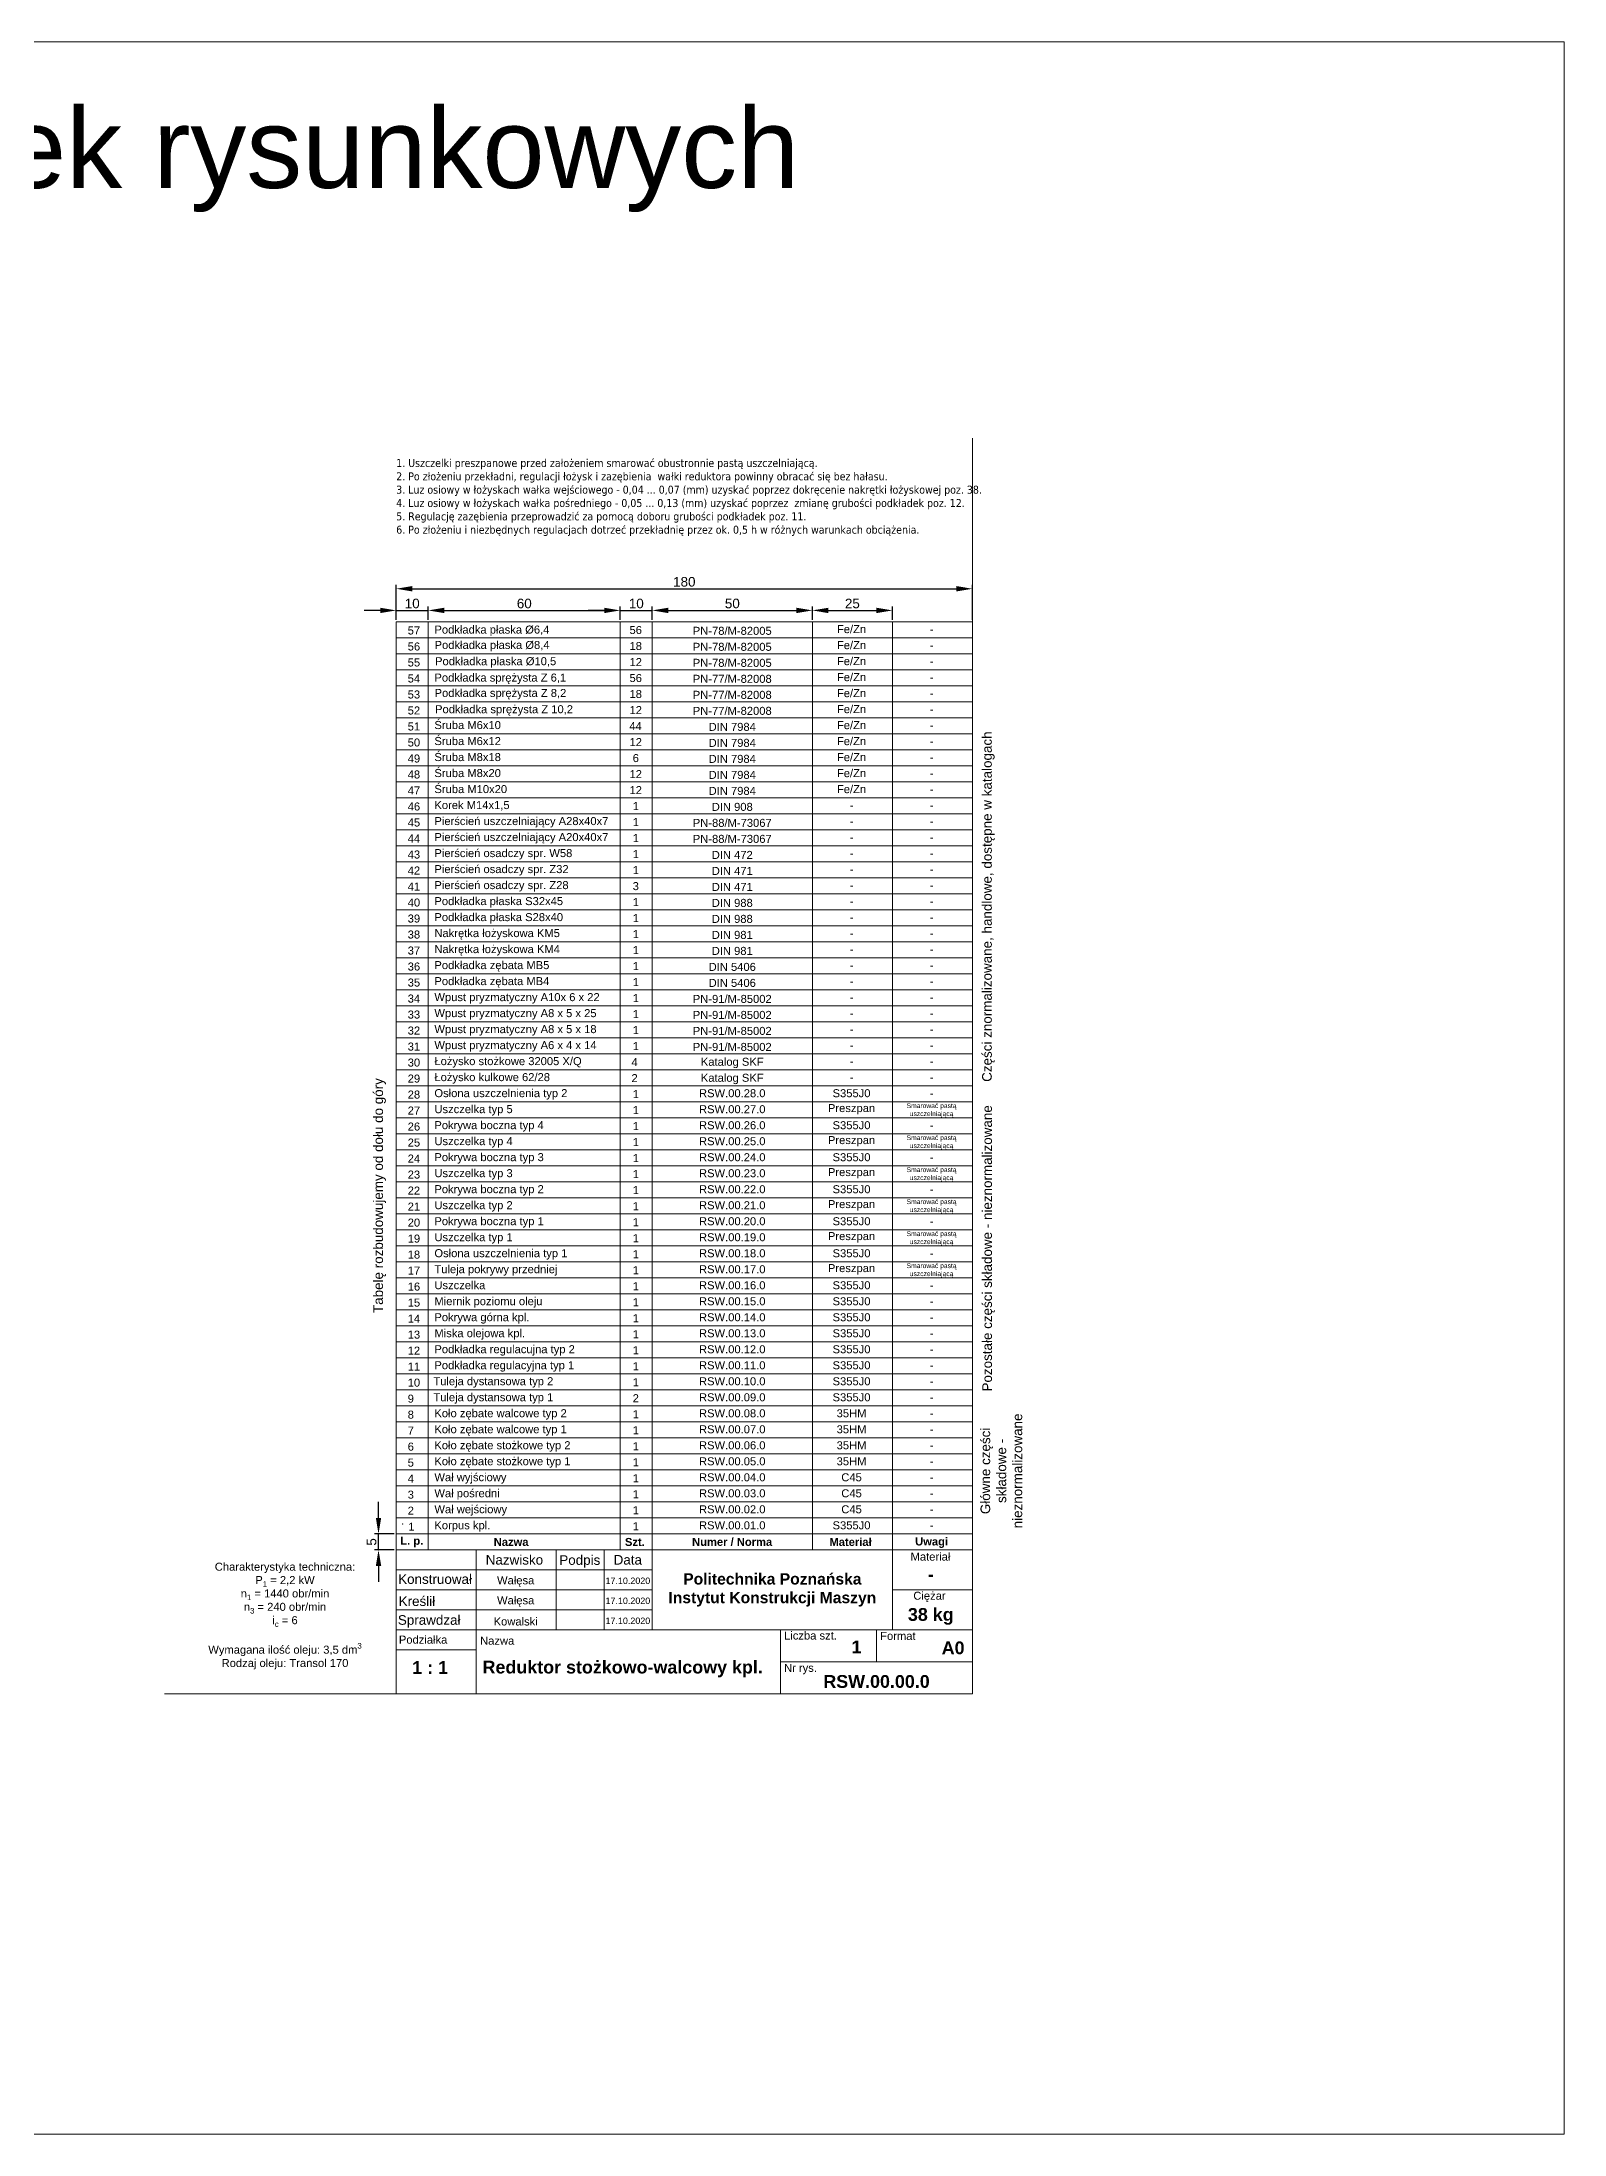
# Model space of a CAD drawing. Header units: millimetres. Extents: x 1987 to 2938, y 1540 to 2194.
# Drawn here: x 2463 to 2938, y 1540 to 2194 of the extents above; entities that cross this region are included whole.
import ezdxf
from ezdxf.enums import TextEntityAlignment as Align

# ---------------------------------------------------------------- set-up
doc = ezdxf.new("R2010")
doc.units = ezdxf.units.MM
doc.layers.get('Defpoints').update_dxf_attribs({"lineweight": 9})
doc.layers.add('Cienka', color=7, linetype='Continuous', lineweight=5)
doc.layers.add('Gruba', color=7, linetype='Continuous', lineweight=15)
doc.styles.add('arial_ttf', font='arial.ttf')
doc.styles.add('arial_ttfB', font='arialbd.ttf')
doc.styles.add('Inzynierka', font='arial.ttf')
doc.styles.get("Standard").update_dxf_attribs({"font": 'arial.ttf'})
doc.dimstyles.new('ISO-25', dxfattribs={"dimtxt": 2.5, "dimasz": 2.5, "dimexe": 1.25, "dimexo": 0.625, "dimtad": 1, "dimtxsty": 'Standard', "dimcen": 2.5, "dimadec": 0, "dimazin": 0, "dimtfac": 1, "dimtmove": 0, "dimatfit": 3, "dimfxl": 1, "dimarcsym": 0})

# ---------------------------------------------------------------- blocks, each defined once
blk = doc.blocks.new('*D26')
at = {"layer": 'Cienka', "color": 0, "lineweight": -2, "transparency": 16777216}
for p, q in [((2568.6, 2016.51), (2563.6, 2016.51)), ((2573.6, 2013.6), (2573.6, 2017.76)), ((2573.6, 2016.51), (2583.61, 2016.51)), ((2583.61, 2013.6), (2583.61, 2017.76)), ((2588.61, 2016.51), (2593.61, 2016.51))]:
    blk.add_line(p, q, dxfattribs=at)
at = {"layer": 'Cienka', "color": 0, "transparency": 16777216}
for points in [[(2568.6, 2017.34), (2568.6, 2015.67), (2573.6, 2016.51)], [(2588.61, 2017.34), (2588.61, 2015.67), (2583.61, 2016.51)]]:
    blk.add_solid(points, dxfattribs=at)
at = {"layer": 'Defpoints', "color": 0, "transparency": 16777216}
for p in [(2583.61, 2016.51), (2573.6, 2012.97), (2583.61, 2012.97)]:
    blk.add_point(p, dxfattribs=at)
at = {"layer": 'Cienka', "color": 0, "transparency": 16777216, "insert": (2578.61, 2018.66), "char_height": 3, "attachment_point": 5}
blk.add_mtext('10', dxfattribs=at)
blk = doc.blocks.new('*D27')
at = {"layer": 'Cienka', "color": 0, "lineweight": -2, "transparency": 16777216}
for p, q in [((2583.61, 2013.6), (2583.61, 2017.76)), ((2588.61, 2016.51), (2638.6, 2016.51)), ((2643.6, 2013.6), (2643.6, 2017.76))]:
    blk.add_line(p, q, dxfattribs=at)
at = {"layer": 'Cienka', "color": 0, "transparency": 16777216}
for points in [[(2588.61, 2017.34), (2588.61, 2015.67), (2583.61, 2016.51)], [(2638.6, 2017.34), (2638.6, 2015.67), (2643.6, 2016.51)]]:
    blk.add_solid(points, dxfattribs=at)
at = {"layer": 'Defpoints', "color": 0, "transparency": 16777216}
for p in [(2643.6, 2016.51), (2583.61, 2012.97), (2643.6, 2012.97)]:
    blk.add_point(p, dxfattribs=at)
at = {"layer": 'Cienka', "color": 0, "transparency": 16777216, "insert": (2613.61, 2018.66), "char_height": 3, "attachment_point": 5}
blk.add_mtext('60', dxfattribs=at)
blk = doc.blocks.new('*D28')
at = {"layer": 'Cienka', "color": 0, "lineweight": -2, "transparency": 16777216}
for p, q in [((2638.6, 2016.51), (2633.6, 2016.51)), ((2643.6, 2013.6), (2643.6, 2017.76)), ((2643.6, 2016.51), (2653.6, 2016.51)), ((2653.6, 2013.6), (2653.6, 2017.76)), ((2658.6, 2016.51), (2663.6, 2016.51))]:
    blk.add_line(p, q, dxfattribs=at)
at = {"layer": 'Cienka', "color": 0, "transparency": 16777216}
for points in [[(2638.6, 2017.34), (2638.6, 2015.67), (2643.6, 2016.51)], [(2658.6, 2017.34), (2658.6, 2015.67), (2653.6, 2016.51)]]:
    blk.add_solid(points, dxfattribs=at)
at = {"layer": 'Defpoints', "color": 0, "transparency": 16777216}
for p in [(2653.6, 2016.51), (2643.6, 2012.97), (2653.6, 2012.97)]:
    blk.add_point(p, dxfattribs=at)
at = {"layer": 'Cienka', "color": 0, "transparency": 16777216, "insert": (2648.6, 2018.66), "char_height": 3, "attachment_point": 5}
blk.add_mtext('10', dxfattribs=at)
blk = doc.blocks.new('*D29')
at = {"layer": 'Cienka', "color": 0, "lineweight": -2, "transparency": 16777216}
for p, q in [((2653.6, 2013.6), (2653.6, 2017.76)), ((2658.6, 2016.51), (2698.6, 2016.51)), ((2703.6, 2013.6), (2703.6, 2017.76))]:
    blk.add_line(p, q, dxfattribs=at)
at = {"layer": 'Cienka', "color": 0, "transparency": 16777216}
for points in [[(2658.6, 2017.34), (2658.6, 2015.67), (2653.6, 2016.51)], [(2698.6, 2017.34), (2698.6, 2015.67), (2703.6, 2016.51)]]:
    blk.add_solid(points, dxfattribs=at)
at = {"layer": 'Defpoints', "color": 0, "transparency": 16777216}
for p in [(2703.6, 2016.51), (2653.6, 2012.97), (2703.6, 2012.97)]:
    blk.add_point(p, dxfattribs=at)
at = {"layer": 'Cienka', "color": 0, "transparency": 16777216, "insert": (2678.6, 2018.66), "char_height": 3, "attachment_point": 5}
blk.add_mtext('50', dxfattribs=at)
blk = doc.blocks.new('*D30')
at = {"layer": 'Cienka', "color": 0, "lineweight": -2, "transparency": 16777216}
for p, q in [((2703.6, 2013.6), (2703.6, 2017.76)), ((2708.6, 2016.51), (2723.6, 2016.51)), ((2728.6, 2013.6), (2728.6, 2017.76))]:
    blk.add_line(p, q, dxfattribs=at)
at = {"layer": 'Cienka', "color": 0, "transparency": 16777216}
for points in [[(2708.6, 2017.34), (2708.6, 2015.67), (2703.6, 2016.51)], [(2723.6, 2017.34), (2723.6, 2015.67), (2728.6, 2016.51)]]:
    blk.add_solid(points, dxfattribs=at)
at = {"layer": 'Defpoints', "color": 0, "transparency": 16777216}
for p in [(2728.6, 2016.51), (2703.6, 2012.97), (2728.6, 2012.97)]:
    blk.add_point(p, dxfattribs=at)
at = {"layer": 'Cienka', "color": 0, "transparency": 16777216, "insert": (2716.1, 2018.66), "char_height": 3, "attachment_point": 5}
blk.add_mtext('25', dxfattribs=at)
blk = doc.blocks.new('*D31')
at = {"layer": 'Cienka', "color": 0, "lineweight": -2, "transparency": 16777216}
for p, q in [((2568.08, 1732.97), (2568.08, 1737.97)), ((2572.98, 1727.97), (2566.83, 1727.97)), ((2568.08, 1722.97), (2568.08, 1727.97)), ((2572.98, 1722.97), (2566.83, 1722.97)), ((2568.08, 1717.97), (2568.08, 1712.97))]:
    blk.add_line(p, q, dxfattribs=at)
at = {"layer": 'Cienka', "color": 0, "transparency": 16777216}
for points in [[(2567.25, 1732.97), (2568.92, 1732.97), (2568.08, 1727.97)], [(2567.25, 1717.97), (2568.92, 1717.97), (2568.08, 1722.97)]]:
    blk.add_solid(points, dxfattribs=at)
at = {"layer": 'Defpoints', "color": 0, "transparency": 16777216}
for p in [(2568.08, 1727.97), (2573.6, 1727.97), (2573.6, 1722.97)]:
    blk.add_point(p, dxfattribs=at)
at = {"layer": 'Cienka', "color": 0, "transparency": 16777216, "insert": (2565.93, 1725.47), "char_height": 3, "attachment_point": 5, "rotation": 90}
blk.add_mtext('5', dxfattribs=at)
blk = doc.blocks.new('*D32')
at = {"layer": 'Cienka', "color": 0, "lineweight": -2, "transparency": 16777216}
for p, q in [((2573.6, 2013.6), (2573.6, 2024.52)), ((2578.6, 2023.27), (2748.6, 2023.27)), ((2753.6, 2013.6), (2753.6, 2024.52))]:
    blk.add_line(p, q, dxfattribs=at)
at = {"layer": 'Cienka', "color": 0, "transparency": 16777216}
for points in [[(2578.6, 2024.11), (2578.6, 2022.44), (2573.6, 2023.27)], [(2748.6, 2024.11), (2748.6, 2022.44), (2753.6, 2023.27)]]:
    blk.add_solid(points, dxfattribs=at)
at = {"layer": 'Defpoints', "color": 0, "transparency": 16777216}
for p in [(2753.6, 2023.27), (2573.6, 2012.97), (2753.6, 2012.97)]:
    blk.add_point(p, dxfattribs=at)
at = {"layer": 'Cienka', "color": 0, "transparency": 16777216, "insert": (2663.6, 2025.43), "char_height": 3, "attachment_point": 5}
blk.add_mtext('180', dxfattribs=at)

msp = doc.modelspace()

# ---------------------------------------------------------------- linework, layer by layer
at = {"layer": 'Cienka'}
msp.add_lwpolyline([(1987.408, 2194.15), (2938.433, 2194.15), (2938.433, 1540.436), (1987.408, 1540.436)], close=True, dxfattribs=at)
at = {"layer": 'Gruba'}
for p, q in [((2753.605, 2070.274), (2753.605, 1677.972)), ((2598.605, 1722.972), (2598.605, 1677.972)), ((2623.605, 1722.972), (2623.605, 1697.972)), ((2638.605, 1722.972), (2638.605, 1697.972)), ((2653.605, 1722.972), (2653.605, 1697.972)), ((2653.605, 1710.472), (2653.605, 1722.972)), ((2653.605, 1716.722), (2573.605, 1716.722)), ((2653.605, 1710.472), (2573.605, 1710.472)), ((2653.605, 1697.972), (2653.605, 1710.472)), ((2728.605, 1710.472), (2753.605, 1710.472)), ((2653.605, 1704.222), (2573.605, 1704.222)), ((2728.605, 1697.972), (2573.605, 1697.972)), ((2598.605, 1697.972), (2598.605, 1691.722)), ((2693.605, 1677.972), (2693.605, 1697.972)), ((2723.605, 1687.972), (2723.605, 1697.972)), ((2598.605, 1691.722), (2573.605, 1691.722)), ((2693.605, 1687.972), (2753.605, 1687.972)), ((2753.605, 1677.972), (2501.214, 1677.972))]:
    msp.add_line(p, q, dxfattribs=at)
at = {"layer": 'Gruba', "transparency": 33554687}
for p, q in [((2573.605, 1722.972), (2573.605, 2012.972)), ((2583.609, 1722.972), (2583.609, 2012.972)), ((2643.604, 1722.972), (2643.604, 2012.972)), ((2653.605, 1722.972), (2653.605, 2012.972)), ((2703.604, 1722.972), (2703.604, 2012.972)), ((2728.605, 1722.972), (2728.605, 2012.972))]:
    msp.add_line(p, q, dxfattribs=at)
at = {"layer": 'Gruba', "color": 7, "linetype": 'Continuous', "transparency": 33554687}
for p, q in [((2573.605, 2012.972), (2753.605, 2012.972)), ((2573.605, 2007.972), (2753.605, 2007.972)), ((2573.605, 2002.972), (2753.605, 2002.972)), ((2573.605, 1997.972), (2753.605, 1997.972)), ((2573.605, 1992.972), (2753.605, 1992.972)), ((2573.605, 1987.972), (2753.605, 1987.972)), ((2573.605, 1982.972), (2753.605, 1982.972)), ((2573.605, 1977.972), (2753.605, 1977.972)), ((2573.605, 1972.972), (2753.605, 1972.972)), ((2573.605, 1967.972), (2753.605, 1967.972)), ((2573.605, 1962.972), (2753.605, 1962.972)), ((2573.605, 1957.972), (2753.605, 1957.972)), ((2573.605, 1952.972), (2753.605, 1952.972)), ((2573.605, 1947.972), (2753.605, 1947.972)), ((2573.605, 1942.972), (2753.605, 1942.972)), ((2573.605, 1937.972), (2753.605, 1937.972)), ((2573.605, 1932.972), (2753.605, 1932.972)), ((2573.605, 1927.972), (2753.605, 1927.972)), ((2573.605, 1922.972), (2753.605, 1922.972)), ((2573.605, 1917.972), (2753.605, 1917.972)), ((2573.605, 1912.972), (2753.605, 1912.972)), ((2573.605, 1907.972), (2753.605, 1907.972)), ((2573.605, 1902.972), (2753.605, 1902.972)), ((2573.605, 1897.972), (2753.605, 1897.972)), ((2573.605, 1892.972), (2753.605, 1892.972)), ((2573.605, 1887.972), (2753.605, 1887.972)), ((2573.605, 1887.972), (2753.605, 1887.972)), ((2573.605, 1882.972), (2753.605, 1882.972)), ((2573.605, 1877.972), (2753.605, 1877.972)), ((2573.605, 1872.972), (2753.605, 1872.972)), ((2573.605, 1867.972), (2753.605, 1867.972)), ((2573.605, 1862.972), (2753.605, 1862.972)), ((2573.605, 1857.972), (2753.605, 1857.972)), ((2573.605, 1852.972), (2753.605, 1852.972)), ((2573.605, 1847.972), (2753.605, 1847.972)), ((2573.605, 1842.972), (2753.605, 1842.972)), ((2573.605, 1837.972), (2753.605, 1837.972)), ((2573.605, 1832.972), (2753.605, 1832.972)), ((2573.605, 1827.972), (2753.605, 1827.972)), ((2573.605, 1822.972), (2753.605, 1822.972)), ((2573.605, 1817.972), (2753.605, 1817.972)), ((2573.605, 1812.972), (2753.605, 1812.972)), ((2573.605, 1807.972), (2753.605, 1807.972)), ((2573.605, 1802.972), (2753.605, 1802.972)), ((2573.605, 1797.972), (2753.605, 1797.972)), ((2573.605, 1792.972), (2753.605, 1792.972)), ((2573.605, 1787.972), (2753.605, 1787.972)), ((2573.605, 1782.972), (2753.605, 1782.972)), ((2573.605, 1777.972), (2753.605, 1777.972)), ((2573.605, 1772.972), (2753.605, 1772.972)), ((2573.605, 1767.972), (2753.605, 1767.972)), ((2573.605, 1762.972), (2753.605, 1762.972)), ((2573.605, 1757.972), (2753.605, 1757.972)), ((2573.605, 1752.972), (2753.605, 1752.972)), ((2573.605, 1747.972), (2753.605, 1747.972)), ((2573.605, 1742.972), (2753.605, 1742.972)), ((2573.605, 1737.972), (2753.605, 1737.972)), ((2573.605, 1732.972), (2753.605, 1732.972)), ((2573.605, 1727.972), (2753.605, 1727.972))]:
    msp.add_line(p, q, dxfattribs=at)
at = {"layer": 'Gruba', "color": 7, "linetype": 'Continuous'}
for p, q in [((2573.605, 1677.972), (2573.605, 1727.877)), ((2573.605, 1722.972), (2753.605, 1722.972)), ((2573.605, 1722.972), (2653.733, 1722.972))]:
    msp.add_line(p, q, dxfattribs=at)
at = {"layer": 'Gruba'}
msp.add_lwpolyline([(2753.605, 1722.972), (2728.605, 1722.972), (2728.605, 1697.972), (2753.605, 1697.972)], close=True, dxfattribs=at)
msp.add_point((2575.668, 1731.04), dxfattribs=at)

# ---------------------------------------------------------------- texts
at = {"layer": 'Cienka'}
for s, width, heights, insert, char_height, attachment_point in [('Wzory tabelek rysunkowych', 439.67128, [3.235], (2266.744, 2173.507), 25, 1), ('{\\fTahoma|b0|i0|c238|p34;1. Uszczelki preszpanowe przed założeniem smarować obustronnie pastą uszczelniającą.\\P2. Po złożeniu przekładni, regulacji łożysk i zazębienia  wałki reduktora powinny obracać się bez hałasu.\\P3. Luz osiowy w łożyskach wałka wejściowego - 0,04 ... 0,07 (mm) uzyskać poprzez dokręcenie nakrętki łożyskowej poz. 38.\\P4. Luz osiowy w łożyskach wałka pośredniego - 0,05 ... 0,13 (mm) uzyskać poprzez  zmianę grubości podkładek poz. 12.\\P5. Regulację zazębienia przeprowadzić za pomocą doboru grubości podkładek poz. 11.\\P6. Po złożeniu i niezbędnych regulacjach dotrzeć przekładnię przez ok. 0,5 h w różnych warunkach obciążenia.  }', 174.10016, [0], (2573.605, 2063.816), 2.5, 1), ('\\A1;\\pxqc;Charakterystyka techniczna:\\PP{\\H0.7x;\\S^ 1;} = 2,2 kW\\Pn{\\H0.7x;\\S^ 1;} = 1440 obr/min\\Pn{\\H0.7x;\\S^ 3;} = 240 obr/min\\Pi{\\H0.7x;\\S^ c;} = 6\\P\\PWymagana ilość oleju: 3,5 dm{\\H0.7x;\\S3^ ;}\\PRodzaj oleju: Transol 170', 111.00395, [0], (2483.372, 1718.977), 2.5, 1), ('Wałęsa', 23.29132, [0], (2610.932, 1713.101), 2.5, 5), ('17.10.2020', 23.29132, [0], (2645.976, 1713.326), 2, 5), ('{\\fArial|b1|i0|c238|p34;-}', 18.79507, [4.319], (2740.592, 1715.369), 4, 5), ('Wałęsa', 23.29132, [0], (2610.932, 1706.851), 2.5, 5), ('17.10.2020', 23.29132, [0], (2645.976, 1707.076), 2, 5), ('Kowalski', 23.29132, [0], (2610.932, 1700.601), 2.5, 5), ('17.10.2020', 23.29132, [0], (2645.976, 1700.826), 2, 5), ('{\\fArial|b1|i0|c238|p34;38 kg}', 18.79507, [4.319], (2740.592, 1702.198), 4, 5)]:
    msp.add_mtext_dynamic_manual_height_columns(s, width=width, gutter_width=12.5, heights=heights, dxfattribs=dict(at, insert=insert, char_height=char_height, attachment_point=attachment_point))
at = {"layer": 'Cienka', "color": 1, "char_height": 3, "rotation": 90}
for s, width, insert, attachment_point in [('Części znormalizowane, handlowe, dostępne w katalogach', 143.61092, (2756.638, 1869.22), 1), ('Tabelę rozbudowujemy od dołu do góry', 143.61092, (2566.483, 1796.99), 1), ('Pozostałe części składowe - nieznormalizowane', 143.61092, (2756.695, 1772.473), 1), ('Główne części składowe - nieznormalizowane', 45.07258, (2762.663, 1747.653), 5)]:
    msp.add_mtext_dynamic_manual_height_columns(s, width=width, gutter_width=12.5, heights=[0], dxfattribs=dict(at, insert=insert, attachment_point=attachment_point))
at = {"layer": 'Gruba', "color": 7}
for s, height, style, p in [('Nazwisko', 3, 'arial_ttf', (2601.571, 1721.38)), ('Podpis', 3, 'arial_ttf', (2624.554, 1721.311)), ('Data', 3, 'arial_ttf', (2641.527, 1721.383)), ('Materiał', 2.5, 'arial_ttf', (2734.281, 1722.127)), ('Konstruował', 3, 'arial_ttf', (2574.218, 1715.358)), ('Kreślił', 3, 'arial_ttf', (2574.374, 1708.457)), ('Ciężar', 2.5, 'arial_ttf', (2735.134, 1709.914)), ('Sprawdzał', 3, 'arial_ttf', (2574.128, 1702.584)), ('Podziałka', 2.5, 'arial_ttf', (2574.449, 1696.194)), ('Nazwa', 2.5, 'arial_ttf', (2599.812, 1695.858)), ('1', 4, 'arial_ttfB', (2715.849, 1694.653)), ('Format', 2.5, 'arial_ttf', (2724.783, 1697.353)), ('A0', 4, 'arial_ttfB', (2743.996, 1694.383)), ('1 : 1', 4, 'arial_ttfB', (2578.605, 1688.243)), ('Reduktor stożkowo-walcowy kpl.', 4, 'arial_ttfB', (2600.581, 1688.363)), ('Nr rys.', 2.5, 'arial_ttf', (2694.751, 1687.38)), ('RSW.00.00.0', 4, 'arial_ttfB', (2707.026, 1683.879))]:
    msp.add_text(s, height=height, dxfattribs=dict(at, style=style)).set_placement(p, align=Align.TOP_LEFT)
at = {"layer": 'Gruba', "char_height": 2.5, "style": 'Inzynierka'}
for s, insert, width, attachment_point in [('57', (2577.199, 2011.496), 39.17918, 1), ('56', (2648.426, 2010.368), 3.62811, 5), ('56', (2577.199, 2006.496), 39.17918, 1), ('55', (2577.199, 2001.496), 39.17918, 1), ('18', (2648.426, 2005.368), 3.62811, 5), ('12', (2648.426, 2000.368), 3.62811, 5), ('54', (2577.199, 1996.496), 39.17918, 1), ('56', (2648.426, 1995.368), 3.62811, 5), ('53', (2577.199, 1991.496), 39.17918, 1), ('18', (2648.426, 1990.368), 3.62811, 5), ('52', (2577.199, 1986.496), 39.17918, 1), ('51', (2577.199, 1981.496), 39.17918, 1), ('44', (2648.367, 1980.373), 39.17918, 5), ('12', (2648.426, 1985.368), 3.62811, 5), ('50', (2577.199, 1976.496), 39.17918, 1), ('12', (2648.426, 1975.368), 3.62811, 5), ('49', (2577.199, 1971.496), 39.17918, 1), ('6', (2647.483, 1971.623), 40, 1), ('48', (2577.199, 1966.496), 39.17918, 1), ('47', (2577.199, 1961.496), 39.17918, 1), ('12', (2648.426, 1965.368), 3.62811, 5), ('12', (2648.426, 1960.368), 3.62811, 5), ('46', (2577.199, 1956.496), 39.17918, 1), ('1', (2647.483, 1956.623), 39.17918, 1), ('45', (2577.199, 1951.496), 39.17918, 1), ('1', (2647.483, 1951.623), 39.17918, 1), ('44', (2577.199, 1946.496), 39.17918, 1), ('43', (2577.199, 1941.496), 39.17918, 1), ('1', (2647.483, 1946.623), 40, 1), ('1', (2647.483, 1941.623), 40, 1), ('42', (2577.199, 1936.496), 39.17918, 1), ('1', (2647.483, 1936.623), 39.17918, 1), ('41', (2577.199, 1931.496), 39.17918, 1), ('3', (2647.483, 1931.623), 39.17918, 1), ('40', (2577.199, 1926.496), 39.17918, 1), ('1', (2647.483, 1926.623), 39.17918, 1), ('39', (2577.199, 1921.496), 39.17918, 1), ('38', (2577.199, 1916.496), 39.17918, 1), ('1', (2647.483, 1921.623), 39.17918, 1), ('1', (2647.483, 1916.623), 40, 1), ('37', (2577.199, 1911.496), 39.17918, 1), ('1', (2647.483, 1911.623), 40, 1), ('36', (2577.199, 1906.496), 39.17918, 1), ('1', (2647.483, 1906.623), 39.17918, 1), ('1', (2647.483, 1906.623), 39.17918, 1), ('35', (2577.199, 1901.496), 39.17918, 1), ('34', (2577.199, 1896.496), 39.17918, 1), ('1', (2647.483, 1901.623), 39.17918, 1), ('1', (2647.483, 1896.623), 39.17918, 1), ('33', (2577.199, 1891.496), 39.17918, 1), ('1', (2647.483, 1891.623), 40, 1), ('32', (2577.199, 1886.496), 39.17918, 1), ('1', (2647.483, 1886.623), 40, 1), ('31', (2577.199, 1881.496), 39.17918, 1), ('30', (2577.199, 1876.496), 39.17918, 1), ('4', (2647.088, 1876.623), 39.17918, 1), ('1', (2647.483, 1881.623), 39.17918, 1), ('29', (2577.199, 1871.496), 39.17918, 1), ('2', (2647.088, 1871.623), 39.17918, 1), ('28', (2577.199, 1866.496), 39.17918, 1), ('1', (2647.483, 1866.623), 39.17918, 1), ('27', (2577.199, 1861.496), 39.17918, 1), ('1', (2647.483, 1861.623), 40, 1), ('1', (2647.483, 1856.623), 40, 1), ('26', (2577.199, 1856.496), 39.17918, 1), ('25', (2577.199, 1851.496), 39.17918, 1), ('1', (2647.483, 1851.623), 39.17918, 1), ('24', (2577.199, 1846.496), 39.17918, 1), ('1', (2647.483, 1846.623), 39.17918, 1), ('23', (2577.199, 1841.496), 39.17918, 1), ('1', (2647.483, 1841.623), 39.17918, 1), ('22', (2577.199, 1836.496), 39.17918, 1), ('21', (2577.199, 1831.496), 39.17918, 1), ('1', (2647.483, 1836.623), 39.17918, 1), ('1', (2647.483, 1831.623), 40, 1), ('20', (2577.199, 1826.496), 39.17918, 1), ('1', (2647.483, 1826.623), 40, 1), ('19', (2577.199, 1821.496), 39.17918, 1), ('1', (2647.483, 1821.623), 39.17918, 1), ('18', (2577.199, 1816.496), 39.17918, 1), ('17', (2577.199, 1811.496), 39.17918, 1), ('1', (2647.483, 1816.623), 39.17918, 1), ('1', (2647.483, 1811.623), 39.17918, 1), ('16', (2577.199, 1806.496), 39.17918, 1), ('1', (2647.483, 1806.623), 39.17918, 1), ('15', (2577.199, 1801.496), 39.17918, 1), ('1', (2647.483, 1801.623), 40, 1), ('14', (2577.199, 1796.496), 39.17918, 1), ('13', (2577.199, 1791.496), 39.17918, 1), ('1', (2647.483, 1796.623), 40, 1), ('1', (2647.483, 1791.623), 39.17918, 1), ('12', (2577.199, 1786.496), 39.17918, 1), ('1', (2647.483, 1786.623), 39.17918, 1), ('11', (2577.199, 1781.496), 39.17918, 1), ('1', (2647.483, 1781.623), 39.17918, 1), ('10', (2577.199, 1776.496), 39.17918, 1), ('2', (2647.483, 1771.623), 40, 1), ('1', (2647.483, 1776.623), 39.17918, 1), ('8', (2577.199, 1766.496), 39.17918, 1), ('9', (2577.199, 1771.496), 39.17918, 1), ('1', (2647.483, 1766.623), 40, 1), ('7', (2577.199, 1761.496), 39.17918, 1), ('1', (2647.483, 1761.623), 39.17918, 1), ('6', (2577.199, 1756.496), 39.17918, 1), ('1', (2647.483, 1756.623), 39.17918, 1), ('4', (2577.199, 1746.496), 39.17918, 1), ('5', (2577.199, 1751.496), 39.17918, 1), ('1', (2647.483, 1751.623), 39.17918, 1), ('1', (2647.483, 1746.623), 39.17918, 1), ('3', (2577.199, 1741.496), 39.17918, 1), ('1', (2647.483, 1741.623), 40, 1), ('2', (2577.199, 1736.496), 39.17918, 1), ('1', (2647.483, 1736.623), 40, 1), ('1', (2577.401, 1731.496), 39.17918, 1), ('1', (2647.483, 1731.623), 39.17918, 1)]:
    msp.add_mtext(s, dxfattribs=dict(at, insert=insert, width=width, attachment_point=attachment_point))
at = {"layer": 'Gruba', "char_height": 2.5, "width": 68.9836, "attachment_point": 1, "line_spacing_factor": 0.48, "style": 'Inzynierka'}
for s, insert in [('Podkładka płaska %%C6,4', (2585.552, 2011.77)), ('Podkładka płaska %%C8,4', (2585.596, 2006.968)), ('Podkładka płaska %%C10,5', (2585.746, 2001.887)), ('Podkładka sprężysta Z 6,1', (2585.552, 1996.77)), ('Podkładka sprężysta Z 8,2', (2585.596, 1991.968)), ('Śruba M6x10', (2585.54, 1981.935)), ('Podkładka sprężysta Z 10,2', (2585.746, 1986.887)), ('Śruba M6x12', (2585.54, 1976.935)), ('Śruba M8x18', (2585.54, 1971.935)), ('Śruba M8x20', (2585.54, 1966.935)), ('Śruba M10x20', (2585.54, 1961.935)), ('Korek M14x1,5', (2585.54, 1956.941)), ('Pierścień uszczelniający A28x40x7', (2585.54, 1951.941)), ('Pierścień uszczelniający A20x40x7', (2585.54, 1946.941)), ('Pierścień osadczy spr. W58', (2585.54, 1941.935)), ('Pierścień osadczy spr. Z32', (2585.54, 1936.935)), ('Pierścień osadczy spr. Z28', (2585.54, 1931.935)), ('Podkładka płaska S32x45', (2585.54, 1926.935)), ('Podkładka płaska S28x40', (2585.54, 1921.935)), ('Nakrętka łożyskowa KM5', (2585.54, 1916.935)), ('Nakrętka łożyskowa KM4', (2585.54, 1911.935)), ('Podkładka zębata MB5', (2585.54, 1906.935)), ('Wpust pryzmatyczny A10x 6 x 22', (2585.54, 1896.935)), ('Podkładka zębata MB4', (2585.54, 1901.935)), ('Wpust pryzmatyczny A8 x 5 x 25', (2585.54, 1891.935)), ('Wpust pryzmatyczny A8 x 5 x 18', (2585.54, 1886.935)), ('Wpust pryzmatyczny A6 x 4 x 14', (2585.54, 1881.935)), ('Łożysko stożkowe 32005 X/Q', (2585.54, 1876.935)), ('Łożysko kulkowe 62/28', (2585.54, 1871.935)), ('Osłona uszczelnienia typ 2', (2585.54, 1866.935)), ('Uszczelka typ 5', (2585.54, 1861.935)), ('Pokrywa boczna typ 4', (2585.54, 1856.935)), ('Uszczelka typ 4', (2585.54, 1851.935)), ('Pokrywa boczna typ 3', (2585.54, 1846.935)), ('Uszczelka typ 3', (2585.54, 1841.935)), ('Pokrywa boczna typ 2', (2585.54, 1836.935)), ('Uszczelka typ 2 ', (2585.54, 1831.935)), ('Pokrywa boczna typ 1', (2585.54, 1826.935)), ('Uszczelka typ 1', (2585.54, 1821.935)), ('Tuleja pokrywy przedniej', (2585.54, 1811.935)), ('Osłona uszczelnienia typ 1', (2585.54, 1816.935)), ('Uszczelka', (2585.54, 1806.935)), ('Miernik poziomu oleju', (2585.54, 1801.935)), ('Pokrywa górna kpl.', (2585.54, 1796.935)), ('Miska olejowa kpl.', (2585.54, 1791.935)), ('Podkładka regulacujna typ 2', (2585.54, 1786.935)), ('Podkładka regulacyjna typ 1', (2585.54, 1781.935)), ('Tuleja dystansowa typ 2', (2585.213, 1776.935)), ('Tuleja dystansowa typ 1', (2585.213, 1771.935)), ('Koło zębate walcowe typ 2', (2585.54, 1766.935)), ('Koło zębate walcowe typ 1', (2585.54, 1761.935)), ('Koło zębate stożkowe typ 2', (2585.54, 1756.935)), ('Koło zębate stożkowe typ 1', (2585.54, 1751.935)), ('Wał wyjściowy', (2585.54, 1746.935)), ('Wał pośredni', (2585.54, 1741.935)), ('Wał wejściowy', (2585.54, 1736.935)), ('Korpus kpl.', (2585.54, 1731.935))]:
    msp.add_mtext(s, dxfattribs=dict(at, insert=insert))
at = {"layer": 'Gruba', "transparency": 33554687, "attachment_point": 5, "style": 'Inzynierka'}
for s, insert, char_height, width in [('PN-78/M-82005', (2678.576, 2010.115), 2.5, 34.25803), ('Fe/Zn', (2715.84, 2010.645), 2.5, 25.14758), ('Fe/Zn', (2715.84, 2005.645), 2.5, 25.14758), ('-', (2740.84, 2010.645), 2.5, 25.14758), ('PN-78/M-82005', (2678.576, 2005.115), 2.5, 34.25803), ('PN-78/M-82005', (2678.576, 2000.115), 2.5, 34.25803), ('Fe/Zn', (2715.84, 2000.645), 2.5, 25.14758), ('-', (2740.84, 2005.645), 2.5, 25.14758), ('-', (2740.84, 2000.645), 2.5, 25.14758), ('PN-77/M-82008', (2678.576, 1995.115), 2.5, 34.25803), ('Fe/Zn', (2715.84, 1995.645), 2.5, 25.14758), ('-', (2740.84, 1995.645), 2.5, 25.14758), ('PN-77/M-82008', (2678.576, 1990.115), 2.5, 34.25803), ('Fe/Zn', (2715.84, 1990.645), 2.5, 25.14758), ('-', (2740.84, 1990.645), 2.5, 25.14758), ('PN-77/M-82008', (2678.576, 1985.115), 2.5, 34.25803), ('DIN 7984', (2678.576, 1980.115), 2.5, 34.25803), ('Fe/Zn', (2715.84, 1985.645), 2.5, 25.14758), ('Fe/Zn', (2715.84, 1980.645), 2.5, 25.14758), ('-', (2740.84, 1985.645), 2.5, 25.14758), ('DIN 7984', (2678.576, 1975.115), 2.5, 34.25803), ('Fe/Zn', (2715.84, 1975.645), 2.5, 25.14758), ('-', (2740.84, 1980.645), 2.5, 25.14758), ('-', (2740.84, 1975.645), 2.5, 25.14758), ('DIN 7984', (2678.576, 1970.115), 2.5, 34.25803), ('Fe/Zn', (2715.84, 1970.645), 2.5, 25.14758), ('-', (2740.84, 1970.645), 2.5, 25.14758), ('DIN 7984', (2678.576, 1965.115), 2.5, 34.25803), ('DIN 7984', (2678.576, 1960.115), 2.5, 34.25803), ('Fe/Zn', (2715.84, 1965.645), 2.5, 25.14758), ('Fe/Zn', (2715.84, 1960.645), 2.5, 25.14758), ('-', (2740.84, 1965.645), 2.5, 25.14758), ('DIN 908', (2678.576, 1955.115), 2.5, 34.25803), ('-', (2715.84, 1955.645), 2.5, 25.14758), ('-', (2740.84, 1960.645), 2.5, 25.14758), ('-', (2740.84, 1955.645), 2.5, 25.14758), ('PN-88/M-73067', (2678.576, 1950.115), 2.5, 34.25803), ('-', (2715.84, 1950.645), 2.5, 25.14758), ('-', (2740.84, 1950.645), 2.5, 25.14758), ('PN-88/M-73067', (2678.576, 1945.115), 2.5, 34.25803), ('-', (2715.84, 1945.645), 2.5, 25.14758), ('-', (2740.84, 1945.645), 2.5, 25.14758), ('DIN 472', (2678.576, 1940.115), 2.5, 34.25803), ('DIN 471', (2678.576, 1935.115), 2.5, 34.25803), ('-', (2715.84, 1940.645), 2.5, 25.14758), ('-', (2715.84, 1935.645), 2.5, 25.14758), ('-', (2740.84, 1940.645), 2.5, 25.14758), ('-', (2740.84, 1935.645), 2.5, 25.14758), ('DIN 471', (2678.576, 1930.115), 2.5, 34.25803), ('-', (2715.84, 1930.645), 2.5, 25.14758), ('-', (2740.84, 1930.645), 2.5, 25.14758), ('DIN 988', (2678.576, 1925.115), 2.5, 34.25803), ('-', (2715.84, 1925.645), 2.5, 25.14758), ('-', (2740.84, 1925.645), 2.5, 25.14758), ('DIN 988', (2678.576, 1920.115), 2.5, 34.25803), ('DIN 981', (2678.576, 1915.115), 2.5, 34.25803), ('-', (2715.84, 1920.645), 2.5, 25.14758), ('-', (2715.84, 1915.645), 2.5, 25.14758), ('-', (2740.84, 1920.645), 2.5, 25.14758), ('-', (2740.84, 1915.645), 2.5, 25.14758), ('DIN 981', (2678.576, 1910.115), 2.5, 34.25803), ('-', (2715.84, 1910.645), 2.5, 25.14758), ('-', (2740.84, 1910.645), 2.5, 25.14758), ('DIN 5406', (2678.576, 1905.115), 2.5, 34.25803), ('-', (2715.84, 1905.645), 2.5, 25.14758), ('-', (2740.84, 1905.645), 2.5, 25.14758), ('PN-91/M-85002', (2678.576, 1895.115), 2.5, 34.25803), ('DIN 5406', (2678.576, 1900.115), 2.5, 34.25803), ('-', (2715.84, 1900.645), 2.5, 25.14758), ('-', (2740.84, 1900.645), 2.5, 25.14758), ('PN-91/M-85002', (2678.576, 1890.115), 2.5, 34.25803), ('-', (2715.84, 1895.645), 2.5, 25.14758), ('-', (2715.84, 1890.645), 2.5, 25.14758), ('-', (2740.84, 1895.645), 2.5, 25.14758), ('-', (2740.84, 1890.645), 2.5, 25.14758), ('PN-91/M-85002', (2678.576, 1885.115), 2.5, 34.25803), ('-', (2715.84, 1885.645), 2.5, 25.14758), ('-', (2740.84, 1885.645), 2.5, 25.14758), ('PN-91/M-85002', (2678.576, 1880.115), 2.5, 34.25803), ('Katalog SKF', (2678.576, 1875.115), 2.5, 34.25803), ('-', (2715.84, 1880.645), 2.5, 25.14758), ('-', (2740.84, 1880.645), 2.5, 25.14758), ('Katalog SKF', (2678.576, 1870.115), 2.5, 34.25803), ('-', (2715.84, 1875.645), 2.5, 25.14758), ('-', (2715.84, 1870.645), 2.5, 25.14758), ('-', (2740.84, 1875.645), 2.5, 25.14758), ('-', (2740.84, 1870.645), 2.5, 25.14758), ('\\pxt13;RSW.00.28.0', (2678.576, 1865.645), 2.5, 34.25803), ('S355J0', (2715.84, 1865.645), 2.5, 25.14758), ('-', (2740.84, 1865.645), 2.5, 25.14758), ('\\pxt13;RSW.00.27.0', (2678.576, 1860.645), 2.5, 34.25803), ('\\pxt13;RSW.00.26.0', (2678.576, 1855.645), 2.5, 34.25803), ('Preszpan', (2715.84, 1860.645), 2.5, 25.14758), ('S355J0', (2715.84, 1855.645), 2.5, 25.14758), ('Smarować pastą uszczelniającą', (2740.84, 1860.288), 1.5, 25.14758), ('\\pxt13;RSW.00.25.0', (2678.576, 1850.645), 2.5, 34.25803), ('Preszpan', (2715.84, 1850.645), 2.5, 25.14758), ('Smarować pastą uszczelniającą', (2740.84, 1850.288), 1.5, 25.14758), ('-', (2740.84, 1855.645), 2.5, 25.14758), ('\\pxt13;RSW.00.24.0', (2678.576, 1845.645), 2.5, 34.25803), ('S355J0', (2715.84, 1845.645), 2.5, 25.14758), ('-', (2740.84, 1845.645), 2.5, 25.14758), ('\\pxt13;RSW.00.23.0', (2678.576, 1840.645), 2.5, 34.25803), ('\\pxt13;RSW.00.22.0', (2678.576, 1835.645), 2.5, 34.25803), ('Preszpan', (2715.84, 1840.645), 2.5, 25.14758), ('S355J0', (2715.84, 1835.645), 2.5, 25.14758), ('Smarować pastą uszczelniającą', (2740.84, 1840.288), 1.5, 25.14758), ('\\pxt13;RSW.00.21.0', (2678.576, 1830.645), 2.5, 34.25803), ('Preszpan', (2715.84, 1830.645), 2.5, 25.14758), ('Smarować pastą uszczelniającą', (2740.84, 1830.288), 1.5, 25.14758), ('-', (2740.84, 1835.645), 2.5, 25.14758), ('\\pxt13;RSW.00.20.0', (2678.576, 1825.645), 2.5, 34.25803), ('S355J0', (2715.84, 1825.645), 2.5, 25.14758), ('-', (2740.84, 1825.645), 2.5, 25.14758), ('\\pxt13;RSW.00.19.0', (2678.576, 1820.645), 2.5, 34.25803), ('Preszpan', (2715.84, 1820.645), 2.5, 25.14758), ('Smarować pastą uszczelniającą', (2740.84, 1820.288), 1.5, 25.14758), ('\\pxt13;RSW.00.18.0', (2678.576, 1815.645), 2.5, 34.25803), ('\\pxt13;RSW.00.17.0', (2678.576, 1810.645), 2.5, 34.25803), ('Preszpan', (2715.84, 1810.645), 2.5, 25.14758), ('S355J0', (2715.84, 1815.645), 2.5, 25.14758), ('Smarować pastą uszczelniającą', (2740.84, 1810.288), 1.5, 25.14758), ('-', (2740.84, 1815.645), 2.5, 25.14758), ('\\pxt13;RSW.00.16.0', (2678.576, 1805.645), 2.5, 34.25803), ('S355J0', (2715.84, 1805.645), 2.5, 25.14758), ('-', (2740.84, 1805.645), 2.5, 25.14758), ('\\pxt13;RSW.00.15.0', (2678.576, 1800.645), 2.5, 34.25803), ('S355J0', (2715.84, 1800.645), 2.5, 25.14758), ('-', (2740.84, 1800.645), 2.5, 25.14758), ('RSW.00.14.0', (2678.576, 1795.645), 2.5, 34.25803), ('RSW.00.13.0', (2678.576, 1790.645), 2.5, 34.25803), ('S355J0', (2715.84, 1795.645), 2.5, 25.14758), ('S355J0', (2715.84, 1790.645), 2.5, 25.14758), ('-', (2740.84, 1795.645), 2.5, 25.14758), ('RSW.00.12.0', (2678.576, 1785.645), 2.5, 34.25803), ('S355J0', (2715.84, 1785.645), 2.5, 25.14758), ('-', (2740.84, 1790.645), 2.5, 25.14758), ('-', (2740.84, 1785.645), 2.5, 25.14758), ('RSW.00.11.0', (2678.576, 1780.645), 2.5, 34.25803), ('S355J0', (2715.84, 1780.645), 2.5, 25.14758), ('-', (2740.84, 1780.645), 2.5, 25.14758), ('RSW.00.10.0', (2678.576, 1775.645), 2.5, 34.25803), ('\\pxt12;RSW.00.09.0', (2678.576, 1770.645), 2.5, 34.25803), ('S355J0', (2715.84, 1775.645), 2.5, 25.14758), ('S355J0', (2715.84, 1770.645), 2.5, 25.14758), ('-', (2740.84, 1775.645), 2.5, 25.14758), ('RSW.00.08.0', (2678.576, 1765.645), 2.5, 34.25803), ('35HM', (2715.84, 1765.645), 2.5, 25.14758), ('-', (2740.84, 1770.645), 2.5, 25.14758), ('-', (2740.84, 1765.645), 2.5, 25.14758), ('RSW.00.07.0', (2678.576, 1760.645), 2.5, 34.25803), ('35HM', (2715.84, 1760.645), 2.5, 25.14758), ('-', (2740.84, 1760.645), 2.5, 25.14758), ('RSW.00.06.0', (2678.576, 1755.645), 2.5, 34.25803), ('35HM', (2715.84, 1755.645), 2.5, 25.14758), ('-', (2740.84, 1755.645), 2.5, 25.14758), ('RSW.00.05.0', (2678.576, 1750.645), 2.5, 34.25803), ('RSW.00.04.0', (2678.576, 1745.645), 2.5, 34.25803), ('35HM', (2715.84, 1750.645), 2.5, 25.14758), ('C45', (2715.84, 1745.645), 2.5, 25.14758), ('-', (2740.84, 1750.645), 2.5, 25.14758), ('-', (2740.84, 1745.645), 2.5, 25.14758), ('RSW.00.03.0', (2678.576, 1740.645), 2.5, 34.25803), ('C45', (2715.84, 1740.645), 2.5, 25.14758), ('-', (2740.84, 1740.645), 2.5, 25.14758), ('RSW.00.02.0', (2678.576, 1735.645), 2.5, 34.25803), ('C45', (2715.84, 1735.645), 2.5, 25.14758), ('-', (2740.84, 1735.645), 2.5, 25.14758), ('{\\fArial|b1|i0|c238|p34;L. p.}', (2578.486, 1725.449), 2.5, 25.14758), ('{\\fArial|b1|i0|c238|p34;Nazwa}', (2609.502, 1725.449), 2.5, 25.14758), ('{\\fArial|b1|i0|c238|p34;Szt.}', (2648.158, 1725.449), 2.5, 25.14758), ('{\\fArial|b1|i0|c238|p34;Numer / Norma}', (2678.544, 1725.449), 2.5, 25.14758), ('RSW.00.01.0', (2678.576, 1730.645), 2.5, 34.25803), ('{\\fArial|b1|i0|c238|p34;Materiał}', (2715.535, 1725.449), 2.5, 25.14758), ('S355J0', (2715.84, 1730.645), 2.5, 25.14758), ('{\\fArial|b1|i0|c238|p34;Uwagi}', (2740.84, 1725.224), 2.5, 25.14758), ('-', (2740.84, 1730.645), 2.5, 25.14758)]:
    msp.add_mtext(s, dxfattribs=dict(at, insert=insert, char_height=char_height, width=width))
at = {"layer": 'Gruba'}
for s, width, insert, char_height, attachment_point in [('{\\fArial|b1|i0|c238|p34;Politechnika Poznańska\\PInstytut Konstrukcji Maszyn}', 75, (2691.105, 1710.472), 3.5, 5), ('Liczba szt.', 17.01044, (2694.769, 1697.473), 2.5, 1)]:
    msp.add_mtext_dynamic_manual_height_columns(s, width=width, gutter_width=12.5, heights=[0], dxfattribs=dict(at, insert=insert, char_height=char_height, attachment_point=attachment_point))

# ---------------------------------------------------------------- dimensions: what is measured, and where the dimension line sits
at = {"layer": 'Cienka', "color": 1}
for base, p1, p2, picture, middle in [((2753.605, 2023.274), (2573.605, 2012.972), (2753.605, 2012.972), '*D32', (2663.605, 2025.431)), ((2583.609, 2016.506), (2573.605, 2012.972), (2583.609, 2012.972), '*D26', (2578.607, 2018.663)), ((2643.6045, 2016.5063), (2583.609, 2012.9718), (2643.6045, 2012.9718), '*D27', (2613.6067, 2018.663)), ((2653.605, 2016.506), (2643.604, 2012.972), (2653.605, 2012.972), '*D28', (2648.605, 2018.663)), ((2703.604, 2016.506), (2653.605, 2012.972), (2703.604, 2012.972), '*D29', (2678.605, 2018.663)), ((2728.605, 2016.506), (2703.604, 2012.972), (2728.605, 2012.972), '*D30', (2716.105, 2018.663))]:
    dim = msp.add_linear_dim(base=base, p1=p1, p2=p2, dimstyle='ISO-25', override={"dimtxt": 3, "dimasz": 5}, dxfattribs=at)
    dim.commit()
    dim.dimension.update_dxf_attribs({"geometry": picture, "text_midpoint": middle})
dim = msp.add_linear_dim(base=(2568.084, 1727.972), p1=(2573.605, 1722.972), p2=(2573.605, 1727.972), angle=90, dimstyle='ISO-25', override={"dimtxt": 3, "dimasz": 5}, dxfattribs=at)
dim.commit()
dim.dimension.update_dxf_attribs({"geometry": '*D31', "text_midpoint": (2565.934, 1725.472)})

doc.saveas('drawing.dxf')
